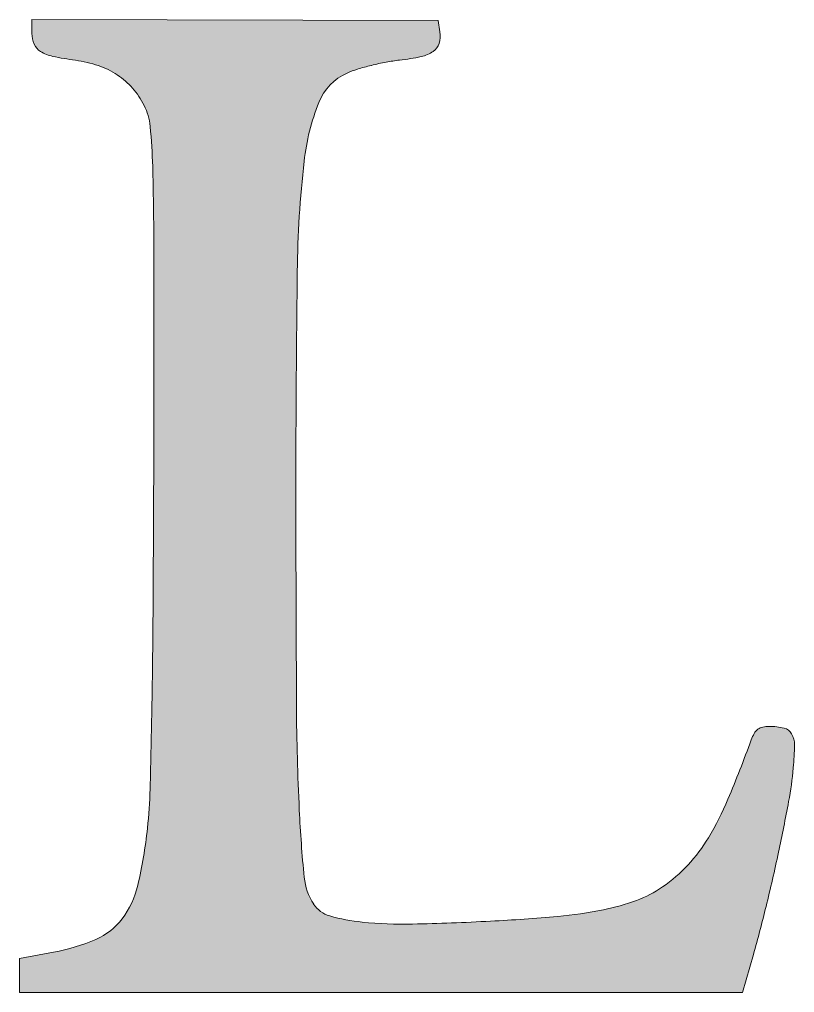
# Model space of a CAD drawing. Extents: x -1067 to 23308, y -6822 to 57810.
# Drawn here: x 422.109 to 425.85, y 94.084 to 98.779 of the extents above; entities that cross this region are included whole.
import ezdxf

# ---------------------------------------------------------------- set-up
doc = ezdxf.new("R2010")
doc.units = 0
doc.layers.get('0').update_dxf_attribs({"lineweight": 13})
doc.layers.add('G-XREF-____-OTLN', color=7, linetype='Continuous', lineweight=13)

# ---------------------------------------------------------------- blocks, each defined once
blk = doc.blocks.new('Blockreferenz-A0UJ2DPOXE')
at = {"layer": 'G-XREF-____-OTLN', "color": 0, "linetype": 'ByBlock', "lineweight": -2, "ltscale": 0.13}
for p, q in [((424.1307, 98.7745), (422.1691, 98.7795)), ((422.1691, 98.7795), (422.1691, 98.7117)), ((424.1385, 98.7191), (424.1307, 98.7745)), ((422.7571, 97.7084), (422.7571, 96.7047)), ((422.7571, 96.7047), (422.7543, 96.0121)), ((423.4458, 95.4671), (423.4425, 96.3316)), ((422.2737, 94.279), (422.1089, 94.2491)), ((422.1089, 94.2491), (422.1089, 94.0841)), ((425.5988, 94.0841), (425.6515, 94.2679)), ((422.1089, 94.0841), (425.5988, 94.0841))]:
    blk.add_line(p, q, dxfattribs=at)
for centre, major_axis, end_param in [((422.2964, 98.7117), (-0.1273, 0), 0.41777), ((424.0112, 98.701), (0.1232, -0.0371), 0.433495), ((422.2514, 98.6917), (-0.0713, -0.0317), 0.602412), ((424.0655, 98.6846), (0.0411, -0.059), 0.669587), ((422.3089, 98.7854), (-0.0984, -0.1602), 0.342147), ((424.0145, 98.7579), (0.0335, -0.1576), 0.398849), ((422.5797, 100.0653), (-0.3097, -1.4638), 0.074239), ((422.3005, 97.9977), (0.1888, 0.5592), 0.191446), ((422.3607, 98.1761), (0.2206, 0.3359), 0.255361), ((424.1057, 97.3456), (-0.2983, 1.2125), 0.055492), ((424.1257, 97.2645), (-0.2469, 1.3091), 0.054765), ((424.0416, 97.71), (-0.0979, 0.8733), 0.074799), ((423.8237, 99.6543), (0.12, -1.0709), 0.098056), ((422.3826, 98.2094), (0.2724, 0.2384), 0.27067), ((423.795, 98.2838), (-0.1045, 0.2372), 0.777952), ((423.8731, 98.1067), (-0.1324, 0.433), 0.118294), ((422.3587, 98.1885), (0.3519, 0.1766), 0.254126), ((424.5822, 97.9713), (-1.0281, 0.4081), 0.265079), ((422.4533, 98.2359), (0.2866, 0.0277), 0.368462), ((419.9169, 97.9904), (2.8351, 0.0789), 0.068669), ((428.7193, 97.5027), (-5.2362, 0.5931), 0.101282), ((409.4465, 97.6988), (13.3107, 0.0096), 0.02712), ((535.709, 96.2718), (-112.2591, 1.2916), 0.010972), ((370.6216, 96.3326), (52.1267, -0.859), 0.010332), ((383.1797, 96.1256), (39.5598, -1.0591), 0.010288), ((436.2294, 95.5709), (-12.7836, -0.1038), 0.039367), ((425.7103, 95.3053), (-0.0136, 0.0598), 0.421295), ((425.7273, 95.2309), (0.0008, 0.1376), 0.230202), ((425.7263, 95.056), (0.0733, 0.3038), 0.231067), ((425.821, 95.2371), (-0.1653, 0.0972), 0.182409), ((425.7146, 95.2996), (-0.0412, 0.0546), 0.393581), ((425.7861, 95.3039), (0.0497, 0.0288), 0.808457), ((425.7453, 95.2802), (0.1047, -0.0011), 0.535671), ((419.5652, 97.5145), (5.9636, -2.4979), 0.047522), ((424.5091, 95.2929), (1.3352, -0.1247), 0.082888), ((424.0417, 95.3365), (1.7799, -0.3308), 0.09062), ((420.3658, 95.1301), (2.361, -0.2531), 0.080009), ((424.2154, 95.5667), (1.2194, -0.7355), 0.146071), ((416.8148, 96.6795), (8.9579, -1.9185), 0.027248), ((429.8677, 95.2685), (-6.4079, -0.3045), 0.050577), ((420.4269, 95.1235), (2.2534, -0.522), 0.120867), ((424.7551, 95.2412), (0.5809, -0.5409), 0.207083), ((416.4154, 96.765), (9.2973, -2.2663), 0.02812), ((424.783, 95.2152), (0.4305, -0.621), 0.214877), ((423.7696, 94.6686), (-0.2862, -0.0282), 0.481978), ((422.262, 94.6984), (0.3422, -0.2592), 0.420666), ((424.8902, 95.0605), (0.1972, -0.532), 0.251058), ((424.7211, 95.5167), (0.2064, -1.0335), 0.15793), ((423.645, 94.587), (-0.116, -0.076), 0.711725), ((424.5241, 96.5027), (0.1833, -2.0512), 0.107982), ((419.941, 95.9056), (5.7105, -1.6377), 0.040191), ((422.3548, 94.6281), (0.1236, -0.2875), 0.516573), ((423.8476, 95.2942), (-0.2408, -0.8405), 0.182673), ((423.7773, 105.8599), (0.2287, -11.4452), 0.032991), ((423.9077, 103.3992), (0.4756, -8.9708), 0.036171), ((423.9643, 96.5011), (-0.2008, -2.0772), 0.116335), ((422.1052, 95.2089), (0.1685, -0.93), 0.226621)]:
    blk.add_ellipse(centre, major_axis=major_axis, ratio=1, start_param=0, end_param=end_param, dxfattribs=at)
for points in [[(422.1691, 98.7117), (422.1691, 98.7795), (422.1694, 98.7028)], [(422.1694, 98.7028), (422.1691, 98.7795), (422.1694, 98.7795)], [(422.1694, 98.7028), (422.1694, 98.7795), (422.1703, 98.694)], [(422.1703, 98.694), (422.1694, 98.7795), (422.1703, 98.7795)], [(422.1703, 98.694), (422.1703, 98.7795), (422.1719, 98.6853)], [(422.1719, 98.6853), (422.1703, 98.7795), (422.1719, 98.7795)], [(422.1719, 98.6853), (422.1719, 98.7795), (422.174, 98.6767)], [(422.174, 98.6767), (422.1719, 98.7795), (422.174, 98.7795)], [(422.174, 98.6767), (422.174, 98.7795), (422.1767, 98.6683)], [(422.1767, 98.6683), (422.174, 98.7795), (422.1767, 98.7795)], [(422.1767, 98.6683), (422.1767, 98.7795), (422.1801, 98.66)], [(422.1801, 98.66), (422.1767, 98.7795), (422.1801, 98.7795)], [(422.1801, 98.66), (422.1801, 98.7795), (422.1836, 98.653)], [(422.1836, 98.653), (422.1801, 98.7795), (422.1836, 98.7795)], [(422.1836, 98.653), (422.1836, 98.7795), (422.1878, 98.6464)], [(422.1878, 98.6464), (422.1836, 98.7795), (422.1878, 98.7794)], [(422.1878, 98.6464), (422.1878, 98.7794), (422.1927, 98.6403)], [(422.1927, 98.6403), (422.1878, 98.7794), (422.1927, 98.7794)], [(422.1927, 98.6403), (422.1927, 98.7794), (422.1981, 98.6347)], [(422.1981, 98.6347), (422.1927, 98.7794), (422.1981, 98.7794)], [(422.1981, 98.6347), (422.1981, 98.7794), (422.2041, 98.6296)], [(422.2041, 98.6296), (422.1981, 98.7794), (422.2041, 98.7794)], [(422.2041, 98.6296), (422.2041, 98.7794), (422.2106, 98.6252)], [(422.2106, 98.6252), (422.2041, 98.7794), (422.2106, 98.7794)], [(422.2106, 98.6252), (422.2106, 98.7794), (422.2198, 98.6198)], [(422.2198, 98.6198), (422.2106, 98.7794), (422.2198, 98.7794)], [(422.2198, 98.6198), (422.2198, 98.7794), (422.2294, 98.615)], [(422.2294, 98.615), (422.2198, 98.7794), (422.2294, 98.7793)], [(422.2294, 98.615), (422.2294, 98.7793), (422.2393, 98.6108)], [(422.2393, 98.6108), (422.2294, 98.7793), (422.2393, 98.7793)], [(422.2393, 98.6108), (422.2393, 98.7793), (422.2493, 98.6071)], [(422.2493, 98.6071), (422.2393, 98.7793), (422.2493, 98.7793)], [(422.2493, 98.6071), (422.2493, 98.7793), (422.2596, 98.604)], [(422.2596, 98.604), (422.2493, 98.7793), (422.2596, 98.7793)], [(422.2596, 98.604), (422.2596, 98.7793), (422.27, 98.6015)], [(422.27, 98.6015), (422.2596, 98.7793), (422.27, 98.7792)], [(422.27, 98.6015), (422.27, 98.7792), (422.2972, 98.596)], [(422.2972, 98.596), (422.27, 98.7792), (422.2972, 98.7792)], [(422.2972, 98.596), (422.2972, 98.7792), (422.3246, 98.591)], [(422.3246, 98.591), (422.2972, 98.7792), (422.3246, 98.7791)], [(422.3246, 98.591), (422.3246, 98.7791), (422.352, 98.5865)], [(422.352, 98.5865), (422.3246, 98.7791), (422.352, 98.779)], [(422.352, 98.5865), (422.352, 98.779), (422.3794, 98.5825)], [(422.3794, 98.5825), (422.352, 98.779), (422.3794, 98.779)], [(422.3794, 98.5825), (422.3794, 98.779), (422.3981, 98.5797)], [(422.3981, 98.5797), (422.3794, 98.779), (422.3981, 98.7789)], [(422.3981, 98.5797), (422.3981, 98.7789), (422.4166, 98.5763)], [(422.4166, 98.5763), (422.3981, 98.7789), (422.4166, 98.7789)], [(422.4166, 98.5763), (422.4166, 98.7789), (422.435, 98.5723)], [(422.435, 98.5723), (422.4166, 98.7789), (422.435, 98.7788)], [(422.435, 98.5723), (422.435, 98.7788), (422.4532, 98.5677)], [(422.4532, 98.5677), (422.435, 98.7788), (422.4532, 98.7788)], [(422.4532, 98.5677), (422.4532, 98.7788), (422.4714, 98.5626)], [(422.4714, 98.5626), (422.4532, 98.7788), (422.4714, 98.7787)], [(422.4714, 98.5626), (422.4714, 98.7787), (422.4893, 98.5568)], [(422.4893, 98.5568), (422.4714, 98.7787), (422.4893, 98.7787)], [(422.4893, 98.5568), (422.4893, 98.7787), (422.5054, 98.551)], [(422.5054, 98.551), (422.4893, 98.7787), (422.5054, 98.7786)], [(422.5054, 98.551), (422.5054, 98.7786), (422.5212, 98.5445)], [(422.5212, 98.5445), (422.5054, 98.7786), (422.5212, 98.7786)], [(422.5212, 98.5445), (422.5212, 98.7786), (422.5367, 98.5374)], [(422.5367, 98.5374), (422.5212, 98.7786), (422.5367, 98.7786)], [(422.5367, 98.5374), (422.5367, 98.7786), (422.5519, 98.5295)], [(422.5519, 98.5295), (422.5367, 98.7786), (422.5519, 98.7785)], [(422.5519, 98.5295), (422.5519, 98.7785), (422.5668, 98.5211)], [(422.5668, 98.5211), (422.5519, 98.7785), (422.5668, 98.7785)], [(422.5668, 98.5211), (422.5668, 98.7785), (422.5813, 98.512)], [(422.5813, 98.512), (422.5668, 98.7785), (422.5813, 98.7785)], [(422.5813, 98.512), (422.5813, 98.7785), (422.5947, 98.5027)], [(422.5947, 98.5027), (422.5813, 98.7785), (422.5947, 98.7784)], [(422.5947, 98.5027), (422.5947, 98.7784), (422.6077, 98.4929)], [(422.6077, 98.4929), (422.5947, 98.7784), (422.6077, 98.7784)], [(422.6077, 98.4929), (422.6077, 98.7784), (422.6203, 98.4824)], [(422.6203, 98.4824), (422.6077, 98.7784), (422.6203, 98.7784)], [(422.6203, 98.4824), (422.6203, 98.7784), (422.6324, 98.4714)], [(422.6324, 98.4714), (422.6203, 98.7784), (422.6324, 98.7783)], [(422.6324, 98.4714), (422.6324, 98.7783), (422.6439, 98.4599)], [(422.6439, 98.4599), (422.6324, 98.7783), (422.6439, 98.7783)], [(422.6439, 98.4599), (422.6439, 98.7783), (422.655, 98.4479)], [(422.655, 98.4479), (422.6439, 98.7783), (422.655, 98.7783)], [(422.655, 98.4479), (422.655, 98.7783), (422.6657, 98.4351)], [(422.6657, 98.4351), (422.655, 98.7783), (422.6657, 98.7782)], [(422.6657, 98.4351), (422.6657, 98.7782), (422.6758, 98.4219)], [(422.6758, 98.4219), (422.6657, 98.7782), (422.6758, 98.7782)], [(422.6758, 98.4219), (422.6758, 98.7782), (422.6854, 98.4082)], [(422.6854, 98.4082), (422.6758, 98.7782), (422.6854, 98.7782)], [(422.6854, 98.4082), (422.6854, 98.7782), (422.6944, 98.3942)], [(422.6944, 98.3942), (422.6854, 98.7782), (422.6944, 98.7782)], [(422.6944, 98.3942), (422.6944, 98.7782), (422.7029, 98.3798)], [(422.7029, 98.3798), (422.6944, 98.7782), (422.7029, 98.7781)], [(422.7029, 98.3798), (422.7029, 98.7781), (422.7106, 98.3651)], [(422.7106, 98.3651), (422.7029, 98.7781), (422.7106, 98.7781)], [(422.7106, 98.3651), (422.7106, 98.7781), (422.7181, 98.349)], [(422.7181, 98.349), (422.7106, 98.7781), (422.7181, 98.7781)], [(422.7181, 98.349), (422.7181, 98.7781), (422.7245, 98.3326)], [(422.7245, 98.3326), (422.7181, 98.7781), (422.7245, 98.7781)], [(422.7245, 98.3326), (422.7245, 98.7781), (422.7299, 98.3157)], [(422.7299, 98.3157), (422.7245, 98.7781), (422.7299, 98.7781)], [(422.7299, 98.3157), (422.7299, 98.7781), (422.7343, 98.2986)], [(422.7343, 98.2986), (422.7299, 98.7781), (422.7343, 98.7781)], [(422.7343, 98.2986), (422.7343, 98.7781), (422.7376, 98.2812)], [(422.7376, 98.2812), (422.7343, 98.7781), (422.7376, 98.7781)], [(422.7376, 98.2812), (422.7376, 98.7781), (422.7399, 98.2637)], [(422.7399, 98.2637), (422.7376, 98.7781), (422.7399, 98.7781)], [(422.7399, 98.2637), (422.7399, 98.7781), (422.7442, 98.2152)], [(422.7442, 98.2152), (422.7399, 98.7781), (422.7442, 98.778)], [(422.7442, 98.2152), (422.7442, 98.778), (422.7476, 98.1666)], [(422.7476, 98.1666), (422.7442, 98.778), (422.7476, 98.778)], [(422.7476, 98.1666), (422.7476, 98.778), (422.7502, 98.118)], [(422.7502, 98.118), (422.7476, 98.778), (422.7502, 98.778)], [(422.7502, 98.118), (422.7502, 98.778), (422.752, 98.0693)], [(422.752, 98.0693), (422.7502, 98.778), (422.752, 98.778)], [(422.752, 98.0693), (422.752, 98.778), (422.7558, 97.8889)], [(422.7558, 97.8889), (422.752, 98.778), (422.7558, 98.778)], [(422.7558, 97.8889), (422.7558, 98.778), (422.7571, 97.7084)], [(422.7571, 97.7084), (422.7558, 98.778), (422.7571, 98.778)], [(422.7571, 94.0841), (422.7571, 98.778), (423.4425, 94.0842)], [(423.4425, 94.0842), (422.7571, 98.778), (423.4425, 98.7763)], [(423.4425, 96.3316), (423.4425, 98.7763), (423.4445, 96.9475)], [(423.4445, 96.9475), (423.4425, 98.7763), (423.4445, 98.7763)], [(423.4445, 96.9475), (423.4445, 98.7763), (423.4499, 97.5634)], [(423.4499, 97.5634), (423.4445, 98.7763), (423.4499, 98.7763)], [(423.4499, 97.5634), (423.4499, 98.7763), (423.4517, 97.6523)], [(423.4517, 97.6523), (423.4499, 98.7763), (423.4517, 98.7763)], [(423.4517, 97.6523), (423.4517, 98.7763), (423.455, 97.7412)], [(423.455, 97.7412), (423.4517, 98.7763), (423.455, 98.7762)], [(423.455, 97.7412), (423.455, 98.7762), (423.4597, 97.83)], [(423.4597, 97.83), (423.455, 98.7762), (423.4597, 98.7762)], [(423.4597, 97.83), (423.4597, 98.7762), (423.466, 97.9188)], [(423.466, 97.9188), (423.4597, 98.7762), (423.466, 98.7762)], [(423.466, 97.9188), (423.466, 98.7762), (423.4738, 98.0074)], [(423.4738, 98.0074), (423.466, 98.7762), (423.4738, 98.7762)], [(423.4738, 98.0074), (423.4738, 98.7762), (423.483, 98.0958)], [(423.483, 98.0958), (423.4738, 98.7762), (423.483, 98.7762)], [(423.483, 98.0958), (423.483, 98.7762), (423.4896, 98.1443)], [(423.4896, 98.1443), (423.483, 98.7762), (423.4896, 98.7762)], [(423.4896, 98.1443), (423.4896, 98.7762), (423.4983, 98.1923)], [(423.4983, 98.1923), (423.4896, 98.7762), (423.4983, 98.7761)], [(423.4983, 98.1923), (423.4983, 98.7761), (423.5091, 98.24)], [(423.5091, 98.24), (423.4983, 98.7761), (423.5091, 98.7761)], [(423.5091, 98.24), (423.5091, 98.7761), (423.522, 98.2871)], [(423.522, 98.2871), (423.5091, 98.7761), (423.522, 98.7761)], [(423.522, 98.2871), (423.522, 98.7761), (423.537, 98.3336)], [(423.537, 98.3336), (423.522, 98.7761), (423.537, 98.776)], [(423.537, 98.3336), (423.537, 98.776), (423.5541, 98.3794)], [(423.5541, 98.3794), (423.537, 98.776), (423.5541, 98.776)], [(423.5541, 98.3794), (423.5541, 98.776), (423.5684, 98.4098)], [(423.5684, 98.4098), (423.5541, 98.776), (423.5684, 98.776)], [(423.5684, 98.4098), (423.5684, 98.776), (423.5866, 98.438)], [(423.5866, 98.438), (423.5684, 98.776), (423.5866, 98.7759)], [(423.5866, 98.438), (423.5866, 98.7759), (423.6083, 98.4637)], [(423.6083, 98.4637), (423.5866, 98.7759), (423.6083, 98.7759)], [(423.6083, 98.4637), (423.6083, 98.7759), (423.6331, 98.4863)], [(423.6331, 98.4863), (423.6083, 98.7759), (423.6331, 98.7758)], [(423.6331, 98.4863), (423.6331, 98.7758), (423.6607, 98.5055)], [(423.6607, 98.5055), (423.6331, 98.7758), (423.6607, 98.7757)], [(423.6607, 98.5055), (423.6607, 98.7757), (423.6905, 98.521)], [(423.6905, 98.521), (423.6607, 98.7757), (423.6905, 98.7757)], [(423.6905, 98.521), (423.6905, 98.7757), (423.6987, 98.5246)], [(423.6987, 98.5246), (423.6905, 98.7757), (423.6987, 98.7756)], [(423.6987, 98.5246), (423.6987, 98.7756), (423.707, 98.5279)], [(423.707, 98.5279), (423.6987, 98.7756), (423.707, 98.7756)], [(423.707, 98.5279), (423.707, 98.7756), (423.7153, 98.5311)], [(423.7153, 98.5311), (423.707, 98.7756), (423.7153, 98.7756)], [(423.7153, 98.5311), (423.7153, 98.7756), (423.7237, 98.5341)], [(423.7237, 98.5341), (423.7153, 98.7756), (423.7237, 98.7756)], [(423.7237, 98.5341), (423.7237, 98.7756), (423.7322, 98.537)], [(423.7322, 98.537), (423.7237, 98.7756), (423.7322, 98.7755)], [(423.7322, 98.537), (423.7322, 98.7755), (423.7407, 98.5397)], [(423.7407, 98.5397), (423.7322, 98.7755), (423.7407, 98.7755)], [(423.7407, 98.5397), (423.7407, 98.7755), (423.7628, 98.5462)], [(423.7628, 98.5462), (423.7407, 98.7755), (423.7628, 98.7755)], [(423.7628, 98.5462), (423.7628, 98.7755), (423.7851, 98.5524)], [(423.7851, 98.5524), (423.7628, 98.7755), (423.7851, 98.7754)], [(423.7851, 98.5524), (423.7851, 98.7754), (423.8075, 98.5581)], [(423.8075, 98.5581), (423.7851, 98.7754), (423.8075, 98.7754)], [(423.8075, 98.5581), (423.8075, 98.7754), (423.8311, 98.5637)], [(423.8311, 98.5637), (423.8075, 98.7754), (423.8311, 98.7753)], [(423.8311, 98.5637), (423.8311, 98.7753), (423.8549, 98.5689)], [(423.8549, 98.5689), (423.8311, 98.7753), (423.8549, 98.7752)], [(423.8549, 98.5689), (423.8549, 98.7752), (423.8787, 98.5736)], [(423.8787, 98.5736), (423.8549, 98.7752), (423.8787, 98.7752)], [(423.8787, 98.5736), (423.8787, 98.7752), (423.8949, 98.5765)], [(423.8949, 98.5765), (423.8787, 98.7752), (423.8949, 98.7751)], [(423.8949, 98.5765), (423.8949, 98.7751), (423.9112, 98.5791)], [(423.9112, 98.5791), (423.8949, 98.7751), (423.9112, 98.7751)], [(423.9112, 98.5791), (423.9112, 98.7751), (423.9274, 98.5814)], [(423.9274, 98.5814), (423.9112, 98.7751), (423.9274, 98.7751)], [(423.9274, 98.5814), (423.9274, 98.7751), (423.9612, 98.5854)], [(423.9612, 98.5854), (423.9274, 98.7751), (423.9612, 98.775)], [(423.9612, 98.5854), (423.9612, 98.775), (423.9787, 98.5878)], [(423.9787, 98.5878), (423.9612, 98.775), (423.9787, 98.7749)], [(423.9787, 98.5878), (423.9787, 98.7749), (423.9961, 98.5905)], [(423.9961, 98.5905), (423.9787, 98.7749), (423.9961, 98.7749)], [(423.9961, 98.5905), (423.9961, 98.7749), (424.0134, 98.5935)], [(424.0134, 98.5935), (423.9961, 98.7749), (424.0134, 98.7748)], [(424.0134, 98.5935), (424.0134, 98.7748), (424.0307, 98.5967)], [(424.0307, 98.5967), (424.0134, 98.7748), (424.0307, 98.7748)], [(424.0307, 98.5967), (424.0307, 98.7748), (424.048, 98.6002)], [(424.048, 98.6002), (424.0307, 98.7748), (424.048, 98.7747)], [(424.048, 98.6002), (424.048, 98.7747), (424.0584, 98.6028)], [(424.0584, 98.6028), (424.048, 98.7747), (424.0584, 98.7747)], [(424.0584, 98.6028), (424.0584, 98.7747), (424.0686, 98.6061)], [(424.0686, 98.6061), (424.0584, 98.7747), (424.0686, 98.7747)], [(424.0686, 98.6061), (424.0686, 98.7747), (424.0786, 98.61)], [(424.0786, 98.61), (424.0686, 98.7747), (424.0786, 98.7747)], [(424.0786, 98.61), (424.0786, 98.7747), (424.0883, 98.6146)], [(424.0883, 98.6146), (424.0786, 98.7747), (424.0883, 98.7746)], [(424.0883, 98.6146), (424.0883, 98.7746), (424.0976, 98.6198)], [(424.0976, 98.6198), (424.0883, 98.7746), (424.0976, 98.7746)], [(424.0976, 98.6198), (424.0976, 98.7746), (424.1066, 98.6256)], [(424.1066, 98.6256), (424.0976, 98.7746), (424.1066, 98.7746)], [(424.1066, 98.6256), (424.1066, 98.7746), (424.1129, 98.6306)], [(424.1129, 98.6306), (424.1066, 98.7746), (424.1129, 98.7746)], [(424.1129, 98.6306), (424.1129, 98.7746), (424.1186, 98.6362)], [(424.1186, 98.6362), (424.1129, 98.7746), (424.1186, 98.7746)], [(424.1186, 98.6362), (424.1186, 98.7746), (424.1237, 98.6424)], [(424.1237, 98.6424), (424.1186, 98.7746), (424.1237, 98.7746)], [(424.1237, 98.6424), (424.1237, 98.7746), (424.128, 98.6492)], [(424.128, 98.6492), (424.1237, 98.7746), (424.128, 98.7745)], [(424.128, 98.6492), (424.128, 98.7745), (424.1307, 98.6545)], [(424.1307, 98.6545), (424.128, 98.7745), (424.1307, 98.7745)], [(424.1307, 98.6545), (424.1307, 98.7745), (424.1316, 98.6564)], [(424.1316, 98.6564), (424.1307, 98.7745), (424.1316, 98.768)], [(424.1316, 98.6564), (424.1316, 98.768), (424.1343, 98.6639)], [(424.1343, 98.6639), (424.1316, 98.768), (424.1343, 98.7487)], [(424.1343, 98.6639), (424.1343, 98.7487), (424.1367, 98.6729)], [(424.1367, 98.6729), (424.1343, 98.7487), (424.1367, 98.732)], [(424.1367, 98.6729), (424.1367, 98.732), (424.1384, 98.682)], [(424.1384, 98.682), (424.1367, 98.732), (424.1384, 98.72)], [(424.1384, 98.682), (424.1384, 98.72), (424.1385, 98.6832)], [(424.1385, 98.6832), (424.1384, 98.72), (424.1385, 98.7191)], [(424.1385, 98.6832), (424.1385, 98.7191), (424.1394, 98.6912)], [(424.1394, 98.6912), (424.1385, 98.7191), (424.1394, 98.7105)], [(424.1394, 98.6912), (424.1394, 98.7105), (424.1395, 98.693)], [(424.1395, 98.693), (424.1394, 98.7105), (424.1395, 98.7098)], [(424.1395, 98.693), (424.1395, 98.7098), (424.1398, 98.7005)], [(422.7571, 94.0841), (422.7569, 96.7047), (422.7571, 97.7084)], [(422.7569, 94.0841), (422.756, 96.3584), (422.7569, 96.7047)], [(422.7569, 94.0841), (422.7569, 96.7047), (422.7571, 94.0841)], [(422.756, 94.0841), (422.7543, 96.0121), (422.756, 96.3584)], [(422.756, 94.0841), (422.756, 96.3584), (422.7569, 94.0841)], [(423.4425, 94.0842), (423.4425, 96.3316), (423.4432, 94.0842)], [(423.4432, 94.0842), (423.4425, 96.3316), (423.4432, 95.8993)], [(422.7543, 94.0841), (422.752, 95.7428), (422.7543, 96.0121)], [(422.7543, 94.0841), (422.7543, 96.0121), (422.756, 94.0841)], [(423.4432, 94.0842), (423.4432, 95.8993), (423.4458, 94.0842)], [(423.4458, 94.0842), (423.4432, 95.8993), (423.4458, 95.4671)], [(422.752, 94.0841), (422.7482, 95.4735), (422.752, 95.7428)], [(422.752, 94.0841), (422.752, 95.7428), (422.7543, 94.0841)], [(422.7482, 94.0841), (422.7444, 95.27), (422.7482, 95.4735)], [(422.7482, 94.0841), (422.7482, 95.4735), (422.752, 94.0841)], [(423.4458, 94.0842), (423.4458, 95.4671), (423.4503, 94.0842)], [(423.4503, 94.0842), (423.4458, 95.4671), (423.4503, 95.2155)], [(425.6925, 94.4196), (425.6885, 95.3626), (425.6925, 95.364)], [(425.6967, 94.436), (425.6925, 95.364), (425.6967, 95.3651)], [(425.6925, 94.4196), (425.6925, 95.364), (425.6967, 94.436)], [(425.7019, 94.4563), (425.6967, 95.3651), (425.7019, 95.3661)], [(425.6967, 94.436), (425.6967, 95.3651), (425.7019, 94.4563)], [(425.7071, 94.4768), (425.7019, 95.3661), (425.7071, 95.367)], [(425.7019, 94.4563), (425.7019, 95.3661), (425.7071, 94.4768)], [(425.7123, 94.4973), (425.7071, 95.367), (425.7123, 95.3677)], [(425.7071, 94.4768), (425.7071, 95.367), (425.7123, 94.4973)], [(425.7123, 94.4973), (425.7123, 95.3677), (425.7127, 94.4987)], [(425.7127, 94.4987), (425.7123, 95.3677), (425.7127, 95.3677)], [(425.7176, 94.5195), (425.7127, 95.3677), (425.7176, 95.3682)], [(425.7127, 94.4987), (425.7127, 95.3677), (425.7176, 94.5195)], [(425.7228, 94.5418), (425.7176, 95.3682), (425.7228, 95.3684)], [(425.7176, 94.5195), (425.7176, 95.3682), (425.7228, 94.5418)], [(425.7281, 94.5641), (425.7228, 95.3684), (425.7281, 95.3685)], [(425.7228, 94.5418), (425.7228, 95.3684), (425.7281, 94.5641)], [(425.7281, 94.5641), (425.7281, 95.3685), (425.7401, 94.615)], [(425.7401, 94.615), (425.7281, 95.3685), (425.7401, 95.3682)], [(425.7401, 94.615), (425.7401, 95.3682), (425.7436, 94.6296)], [(425.7436, 94.6296), (425.7401, 95.3682), (425.7436, 95.368)], [(425.7436, 94.6296), (425.7436, 95.368), (425.7522, 94.6683)], [(425.7522, 94.6683), (425.7436, 95.368), (425.7522, 95.3674)], [(425.7522, 94.6683), (425.7522, 95.3674), (425.7641, 94.7223)], [(425.7641, 94.7223), (425.7522, 95.3674), (425.7641, 95.3662)], [(425.7641, 94.7223), (425.7641, 95.3662), (425.7727, 94.761)], [(425.7727, 94.761), (425.7641, 95.3662), (425.7727, 95.365)], [(425.7727, 94.761), (425.7727, 95.365), (425.776, 94.7772)], [(425.776, 94.7772), (425.7727, 95.365), (425.776, 95.3645)], [(425.776, 94.7772), (425.776, 95.3645), (425.7879, 94.8344)], [(425.7879, 94.8344), (425.776, 95.3645), (425.7879, 95.3624)], [(425.6475, 94.254), (425.6451, 95.3135), (425.6475, 95.3188)], [(425.65, 94.263), (425.6475, 95.3188), (425.65, 95.3241)], [(425.6475, 94.254), (425.6475, 95.3188), (425.65, 94.263)], [(425.6515, 94.2679), (425.65, 95.3241), (425.6515, 95.3268)], [(425.65, 94.263), (425.65, 95.3241), (425.6515, 94.2679)], [(425.6528, 94.2726), (425.6515, 95.3268), (425.6528, 95.3292)], [(425.6515, 94.2679), (425.6515, 95.3268), (425.6528, 94.2726)], [(425.6556, 94.2831), (425.6528, 95.3292), (425.6556, 95.3343)], [(425.6528, 94.2726), (425.6528, 95.3292), (425.6556, 94.2831)], [(425.658, 94.2918), (425.6556, 95.3343), (425.658, 95.3381)], [(425.6556, 94.2831), (425.6556, 95.3343), (425.658, 94.2918)], [(425.6607, 94.3014), (425.658, 95.3381), (425.6607, 95.3417)], [(425.658, 94.2918), (425.658, 95.3381), (425.6607, 94.3014)], [(425.6636, 94.3118), (425.6607, 95.3417), (425.6636, 95.3452)], [(425.6607, 94.3014), (425.6607, 95.3417), (425.6636, 94.3118)], [(425.6667, 94.323), (425.6636, 95.3452), (425.6667, 95.3484)], [(425.6636, 94.3118), (425.6636, 95.3452), (425.6667, 94.323)], [(425.67, 94.335), (425.6667, 95.3484), (425.67, 95.3514)], [(425.6667, 94.323), (425.6667, 95.3484), (425.67, 94.335)], [(425.6734, 94.3476), (425.67, 95.3514), (425.6734, 95.3543)], [(425.67, 94.335), (425.67, 95.3514), (425.6734, 94.3476)], [(425.677, 94.3604), (425.6734, 95.3543), (425.677, 95.3567)], [(425.6734, 94.3476), (425.6734, 95.3543), (425.677, 94.3604)], [(425.6807, 94.3738), (425.677, 95.3567), (425.6807, 95.3589)], [(425.677, 94.3604), (425.677, 95.3567), (425.6807, 94.3738)], [(425.6832, 94.383), (425.6807, 95.3589), (425.6832, 95.3602)], [(425.6807, 94.3738), (425.6807, 95.3589), (425.6832, 94.383)], [(425.6845, 94.3881), (425.6832, 95.3602), (425.6845, 95.3609)], [(425.6832, 94.383), (425.6832, 95.3602), (425.6845, 94.3881)], [(425.6885, 94.4036), (425.6845, 95.3609), (425.6885, 95.3626)], [(425.6845, 94.3881), (425.6845, 95.3609), (425.6885, 94.4036)], [(425.6885, 94.4036), (425.6885, 95.3626), (425.6925, 94.4196)], [(425.7879, 94.8344), (425.7879, 95.3624), (425.798, 94.8832)], [(425.798, 94.8832), (425.7879, 95.3624), (425.798, 95.3602)], [(425.798, 94.8832), (425.798, 95.3602), (425.7996, 94.8917)], [(425.7996, 94.8917), (425.798, 95.3602), (425.7996, 95.3598)], [(425.7996, 94.8917), (425.7996, 95.3598), (425.807, 94.93)], [(425.807, 94.93), (425.7996, 95.3598), (425.807, 95.3575)], [(425.807, 94.93), (425.807, 95.3575), (425.814, 94.9663)], [(425.814, 94.9663), (425.807, 95.3575), (425.814, 95.3542)], [(425.814, 94.9663), (425.814, 95.3542), (425.8205, 95)], [(425.8205, 95), (425.814, 95.3542), (425.8205, 95.35)], [(425.8205, 95), (425.8205, 95.35), (425.8216, 95.0058)], [(425.8216, 95.0058), (425.8205, 95.35), (425.8216, 95.349)], [(425.8216, 95.0058), (425.8216, 95.349), (425.8264, 95.0328)], [(425.8264, 95.0328), (425.8216, 95.349), (425.8264, 95.3449)], [(425.8264, 95.0328), (425.8264, 95.3449), (425.8273, 95.0381)], [(425.8273, 95.0381), (425.8264, 95.3449), (425.8273, 95.3439)], [(425.8273, 95.0381), (425.8273, 95.3439), (425.8316, 95.0648)], [(425.8316, 95.0648), (425.8273, 95.3439), (425.8316, 95.3392)], [(425.8316, 95.0648), (425.8316, 95.3392), (425.8325, 95.0705)], [(425.8325, 95.0705), (425.8316, 95.3392), (425.8325, 95.3378)], [(425.8325, 95.0705), (425.8325, 95.3378), (425.8359, 95.0951)], [(425.8359, 95.0951), (425.8325, 95.3378), (425.8359, 95.3327)], [(425.8359, 95.0951), (425.8359, 95.3327), (425.837, 95.103)], [(425.837, 95.103), (425.8359, 95.3327), (425.837, 95.3306)], [(425.837, 95.103), (425.837, 95.3306), (425.8402, 95.1297)], [(425.8402, 95.1297), (425.837, 95.3306), (425.8402, 95.3244)], [(425.8402, 95.1297), (425.8402, 95.3244), (425.8409, 95.1355)], [(425.8409, 95.1355), (425.8402, 95.3244), (425.8409, 95.3227)], [(425.8409, 95.1355), (425.8409, 95.3227), (425.8438, 95.1634)], [(425.8438, 95.1634), (425.8409, 95.3227), (425.8438, 95.3158)], [(422.7444, 94.0841), (422.7394, 95.0665), (422.7444, 95.27)], [(422.7444, 94.0841), (422.7444, 95.27), (422.7482, 94.0841)], [(425.6408, 94.2306), (425.605, 95.2067), (425.6408, 95.3027)], [(425.6428, 94.2378), (425.6408, 95.3027), (425.6428, 95.3081)], [(425.6408, 94.2306), (425.6408, 95.3027), (425.6428, 94.2378)], [(425.6451, 94.2456), (425.6428, 95.3081), (425.6451, 95.3135)], [(425.6428, 94.2378), (425.6428, 95.3081), (425.6451, 94.2456)], [(425.6451, 94.2456), (425.6451, 95.3135), (425.6475, 94.254)], [(425.8438, 95.1634), (425.8438, 95.3158), (425.8443, 95.1682)], [(425.8443, 95.1682), (425.8438, 95.3158), (425.8443, 95.3142)], [(425.8443, 95.1682), (425.8443, 95.3142), (425.8462, 95.1903)], [(425.8462, 95.1903), (425.8443, 95.3142), (425.8462, 95.3082)], [(425.8462, 95.1903), (425.8462, 95.3082), (425.8466, 95.1963)], [(425.8466, 95.1963), (425.8462, 95.3082), (425.8466, 95.3069)], [(425.8466, 95.1963), (425.8466, 95.3069), (425.8477, 95.2125)], [(425.8477, 95.2125), (425.8466, 95.3069), (425.8477, 95.3018)], [(425.8477, 95.2125), (425.8477, 95.3018), (425.8485, 95.2292)], [(425.8485, 95.2292), (425.8477, 95.3018), (425.8485, 95.2978)], [(425.8485, 95.2292), (425.8485, 95.2978), (425.8488, 95.2347)], [(425.8488, 95.2347), (425.8485, 95.2978), (425.8488, 95.2955)], [(425.8488, 95.2347), (425.8488, 95.2955), (425.8496, 95.2569)], [(425.8496, 95.2569), (425.8488, 95.2955), (425.8496, 95.2892)], [(425.8496, 95.2569), (425.8496, 95.2892), (425.8497, 95.2618)], [(425.8497, 95.2618), (425.8496, 95.2892), (425.8497, 95.2885)], [(425.8497, 95.2618), (425.8497, 95.2885), (425.85, 95.2792)], [(423.4503, 94.0842), (423.4503, 95.2155), (423.4598, 94.0842)], [(423.4598, 94.0842), (423.4503, 95.2155), (423.4598, 94.964)], [(425.5988, 94.0844), (425.5676, 95.1114), (425.5988, 95.1911)], [(425.605, 94.1058), (425.5988, 95.1911), (425.605, 95.2067)], [(425.5988, 94.0844), (425.5988, 95.1911), (425.605, 94.1058)], [(425.605, 94.1058), (425.605, 95.2067), (425.6408, 94.2306)], [(425.5676, 94.0844), (425.5288, 95.0166), (425.5676, 95.1114)], [(425.5676, 94.0844), (425.5676, 95.1114), (425.5988, 94.0844)], [(422.7394, 94.0841), (422.7381, 95.0285), (422.7394, 95.0665)], [(422.7394, 94.0841), (422.7394, 95.0665), (422.7444, 94.0841)], [(422.7362, 94.0841), (422.7336, 94.9527), (422.7362, 94.9906)], [(422.7381, 94.0841), (422.7362, 94.9906), (422.7381, 95.0285)], [(422.7362, 94.0841), (422.7362, 94.9906), (422.7381, 94.0841)], [(422.7381, 94.0841), (422.7381, 95.0285), (422.7394, 94.0841)], [(425.5288, 94.0844), (425.515, 94.9848), (425.5288, 95.0166)], [(425.5288, 94.0844), (425.5288, 95.0166), (425.5676, 94.0844)], [(422.7336, 94.0841), (422.7305, 94.9148), (422.7336, 94.9527)], [(422.7336, 94.0841), (422.7336, 94.9527), (422.7362, 94.0841)], [(423.4598, 94.0842), (423.4598, 94.964), (423.4658, 94.0842)], [(423.4658, 94.0842), (423.4598, 94.964), (423.4658, 94.8561)], [(425.5005, 94.0844), (425.4852, 94.9222), (425.5005, 94.9533)], [(425.515, 94.0844), (425.5005, 94.9533), (425.515, 94.9848)], [(425.5005, 94.0844), (425.5005, 94.9533), (425.515, 94.0844)], [(425.515, 94.0844), (425.515, 94.9848), (425.5288, 94.0844)], [(422.7305, 94.0841), (422.7268, 94.877), (422.7305, 94.9148)], [(422.7305, 94.0841), (422.7305, 94.9148), (422.7336, 94.0841)], [(425.4852, 94.0844), (425.4691, 94.8915), (425.4852, 94.9222)], [(425.4852, 94.0844), (425.4852, 94.9222), (425.5005, 94.0844)], [(422.7268, 94.0841), (422.7213, 94.8307), (422.7268, 94.877)], [(422.7268, 94.0841), (422.7268, 94.877), (422.7305, 94.0841)], [(423.4658, 94.0842), (423.4658, 94.8561), (423.4737, 94.0842)], [(423.4737, 94.0842), (423.4658, 94.8561), (423.4737, 94.7482)], [(425.4523, 94.0844), (425.4348, 94.8313), (425.4523, 94.8612)], [(425.4691, 94.0844), (425.4523, 94.8612), (425.4691, 94.8915)], [(425.4523, 94.0844), (425.4523, 94.8612), (425.4691, 94.0844)], [(425.4691, 94.0844), (425.4691, 94.8915), (425.4852, 94.0844)], [(422.7213, 94.0841), (422.715, 94.7846), (422.7213, 94.8307)], [(422.7213, 94.0841), (422.7213, 94.8307), (422.7268, 94.0841)], [(425.4202, 94.0844), (425.4049, 94.7854), (425.4202, 94.8081)], [(425.4348, 94.0844), (425.4202, 94.8081), (425.4348, 94.8313)], [(425.4202, 94.0844), (425.4202, 94.8081), (425.4348, 94.0844)], [(425.4348, 94.0844), (425.4348, 94.8313), (425.4523, 94.0844)], [(422.715, 94.0841), (422.7077, 94.7385), (422.715, 94.7846)], [(422.715, 94.0841), (422.715, 94.7846), (422.7213, 94.0841)], [(425.3888, 94.0844), (425.3719, 94.7416), (425.3888, 94.7632)], [(425.4049, 94.0844), (425.3888, 94.7632), (425.4049, 94.7854)], [(425.3888, 94.0844), (425.3888, 94.7632), (425.4049, 94.0844)], [(425.4049, 94.0844), (425.4049, 94.7854), (425.4202, 94.0844)], [(422.7077, 94.0841), (422.6995, 94.6927), (422.7077, 94.7385)], [(422.7077, 94.0841), (422.7077, 94.7385), (422.715, 94.0841)], [(423.4737, 94.0842), (423.4737, 94.7482), (423.4834, 94.0842)], [(423.4834, 94.0842), (423.4737, 94.7482), (423.4834, 94.6405)], [(425.3543, 94.0844), (425.336, 94.7003), (425.3543, 94.7206)], [(425.3719, 94.0844), (425.3543, 94.7206), (425.3719, 94.7416)], [(425.3543, 94.0844), (425.3543, 94.7206), (425.3719, 94.0844)], [(425.3719, 94.0844), (425.3719, 94.7416), (425.3888, 94.0844)], [(422.6995, 94.0841), (422.6903, 94.647), (422.6995, 94.6927)], [(422.6995, 94.0841), (422.6995, 94.6927), (422.7077, 94.0841)], [(425.2977, 94.0844), (425.2775, 94.6439), (425.2977, 94.662)], [(425.3172, 94.0844), (425.2977, 94.662), (425.3172, 94.6808)], [(425.2977, 94.0844), (425.2977, 94.662), (425.3172, 94.0844)], [(425.336, 94.0844), (425.3172, 94.6808), (425.336, 94.7003)], [(425.3172, 94.0844), (425.3172, 94.6808), (425.336, 94.0844)], [(425.336, 94.0844), (425.336, 94.7003), (425.3543, 94.0844)], [(422.6903, 94.0841), (422.6803, 94.6015), (422.6903, 94.647)], [(422.6903, 94.0841), (422.6903, 94.647), (422.6995, 94.0841)], [(423.4834, 94.0842), (423.4834, 94.6405), (423.4865, 94.0842)], [(423.4865, 94.0842), (423.4834, 94.6405), (423.4865, 94.6176)], [(423.4865, 94.0842), (423.4865, 94.6176), (423.4915, 94.0842)], [(423.4915, 94.0842), (423.4865, 94.6176), (423.4915, 94.595)], [(425.2568, 94.0844), (425.2354, 94.61), (425.2568, 94.6266)], [(425.2775, 94.0844), (425.2568, 94.6266), (425.2775, 94.6439)], [(425.2568, 94.0844), (425.2568, 94.6266), (425.2775, 94.0844)], [(425.2775, 94.0844), (425.2775, 94.6439), (425.2977, 94.0844)], [(422.6724, 94.0841), (422.6626, 94.544), (422.6724, 94.5724)], [(422.6803, 94.0841), (422.6724, 94.5724), (422.6803, 94.6015)], [(422.6724, 94.0841), (422.6724, 94.5724), (422.6803, 94.0841)], [(422.6803, 94.0841), (422.6803, 94.6015), (422.6903, 94.0841)], [(423.4915, 94.0842), (423.4915, 94.595), (423.4983, 94.0842)], [(423.4983, 94.0842), (423.4915, 94.595), (423.4983, 94.573)], [(423.4983, 94.0842), (423.4983, 94.573), (423.5069, 94.0842)], [(423.5069, 94.0842), (423.4983, 94.573), (423.5069, 94.5515)], [(425.1733, 94.0844), (425.1525, 94.5574), (425.1733, 94.5688)], [(425.1936, 94.0844), (425.1733, 94.5688), (425.1936, 94.5811)], [(425.1733, 94.0844), (425.1733, 94.5688), (425.1936, 94.0844)], [(425.2134, 94.0844), (425.1936, 94.5811), (425.2134, 94.5942)], [(425.1936, 94.0844), (425.1936, 94.5811), (425.2134, 94.0844)], [(425.2354, 94.0844), (425.2134, 94.5942), (425.2354, 94.61)], [(425.2134, 94.0844), (425.2134, 94.5942), (425.2354, 94.0844)], [(425.2354, 94.0844), (425.2354, 94.61), (425.2568, 94.0844)], [(422.6626, 94.0841), (422.6508, 94.5163), (422.6626, 94.544)], [(422.6626, 94.0841), (422.6626, 94.544), (422.6724, 94.0841)], [(423.5069, 94.0842), (423.5069, 94.5515), (423.5171, 94.0842)], [(423.5171, 94.0842), (423.5069, 94.5515), (423.5171, 94.5308)], [(423.5171, 94.0842), (423.5171, 94.5308), (423.529, 94.0842)], [(423.529, 94.0842), (423.5171, 94.5308), (423.529, 94.511)], [(425.0613, 94.0844), (425.035, 94.5106), (425.0613, 94.5192)], [(425.0875, 94.0844), (425.0613, 94.5192), (425.0875, 94.5285)], [(425.0613, 94.0844), (425.0613, 94.5192), (425.0875, 94.0844)], [(425.1095, 94.0844), (425.0875, 94.5285), (425.1095, 94.5372)], [(425.0875, 94.0844), (425.0875, 94.5285), (425.1095, 94.0844)], [(425.1312, 94.0844), (425.1095, 94.5372), (425.1312, 94.5469)], [(425.1095, 94.0844), (425.1095, 94.5372), (425.1312, 94.0844)], [(425.1525, 94.0844), (425.1312, 94.5469), (425.1525, 94.5574)], [(425.1312, 94.0844), (425.1312, 94.5469), (425.1525, 94.0844)], [(425.1525, 94.0844), (425.1525, 94.5574), (425.1733, 94.0844)], [(422.6371, 94.0841), (422.6216, 94.4638), (422.6371, 94.4895)], [(422.6508, 94.0841), (422.6371, 94.4895), (422.6508, 94.5163)], [(422.6371, 94.0841), (422.6371, 94.4895), (422.6508, 94.0841)], [(422.6508, 94.0841), (422.6508, 94.5163), (422.6626, 94.0841)], [(423.529, 94.0842), (423.529, 94.511), (423.5388, 94.0842)], [(423.5388, 94.0842), (423.529, 94.511), (423.5388, 94.4978)], [(423.5388, 94.0842), (423.5388, 94.4978), (423.5501, 94.0842)], [(423.5501, 94.0842), (423.5388, 94.4978), (423.5501, 94.4859)], [(423.5501, 94.0842), (423.5501, 94.4859), (423.5628, 94.0842)], [(423.5628, 94.0842), (423.5501, 94.4859), (423.5628, 94.4753)], [(423.5628, 94.0842), (423.5628, 94.4753), (423.5766, 94.0842)], [(423.5766, 94.0842), (423.5628, 94.4753), (423.5766, 94.4664)], [(424.8911, 94.0844), (424.8546, 94.47), (424.8911, 94.4763)], [(424.9275, 94.0844), (424.8911, 94.4763), (424.9275, 94.4832)], [(424.8911, 94.0844), (424.8911, 94.4763), (424.9275, 94.0844)], [(424.9546, 94.0844), (424.9275, 94.4832), (424.9546, 94.489)], [(424.9275, 94.0844), (424.9275, 94.4832), (424.9546, 94.0844)], [(424.9816, 94.0844), (424.9546, 94.489), (424.9816, 94.4955)], [(424.9546, 94.0844), (424.9546, 94.489), (424.9816, 94.0844)], [(425.0084, 94.0844), (424.9816, 94.4955), (425.0084, 94.5027)], [(424.9816, 94.0844), (424.9816, 94.4955), (425.0084, 94.0844)], [(425.035, 94.0844), (425.0084, 94.5027), (425.035, 94.5106)], [(425.0084, 94.0844), (425.0084, 94.5027), (425.035, 94.0844)], [(425.035, 94.0844), (425.035, 94.5106), (425.0613, 94.0844)], [(422.6042, 94.0841), (422.5871, 94.4184), (422.6042, 94.4391)], [(422.6216, 94.0841), (422.6042, 94.4391), (422.6216, 94.4638)], [(422.6042, 94.0841), (422.6042, 94.4391), (422.6216, 94.0841)], [(422.6216, 94.0841), (422.6216, 94.4638), (422.6371, 94.0841)], [(423.5766, 94.0842), (423.5766, 94.4664), (423.5913, 94.0842)], [(423.5913, 94.0842), (423.5766, 94.4664), (423.5913, 94.4591)], [(423.5913, 94.0842), (423.5913, 94.4591), (423.6068, 94.0842)], [(423.6068, 94.0842), (423.5913, 94.4591), (423.6068, 94.4537)], [(423.6068, 94.0842), (423.6068, 94.4537), (423.6325, 94.0842)], [(423.6325, 94.0842), (423.6068, 94.4537), (423.6325, 94.4467)], [(423.6325, 94.0842), (423.6325, 94.4467), (423.6584, 94.0842)], [(423.6584, 94.0842), (423.6325, 94.4467), (423.6584, 94.4406)], [(423.6584, 94.0842), (423.6584, 94.4406), (423.6845, 94.0842)], [(423.6845, 94.0842), (423.6584, 94.4406), (423.6845, 94.4352)], [(423.6845, 94.0842), (423.6845, 94.4352), (423.7107, 94.0842)], [(423.7107, 94.0842), (423.6845, 94.4352), (423.7107, 94.4307)], [(423.7107, 94.0842), (423.7107, 94.4307), (423.7371, 94.0842)], [(423.7371, 94.0842), (423.7107, 94.4307), (423.7371, 94.4269)], [(423.7371, 94.0842), (423.7371, 94.4269), (423.7635, 94.0842)], [(423.7635, 94.0842), (423.7371, 94.4269), (423.7635, 94.4239)], [(424.3834, 94.0843), (424.1947, 94.42), (424.3834, 94.4284)], [(424.5455, 94.0843), (424.3834, 94.4284), (424.5455, 94.4385)], [(424.3834, 94.0843), (424.3834, 94.4284), (424.5455, 94.0843)], [(424.7075, 94.0843), (424.5455, 94.4385), (424.7075, 94.4515)], [(424.5455, 94.0843), (424.5455, 94.4385), (424.7075, 94.0843)], [(424.7444, 94.0843), (424.7075, 94.4515), (424.7444, 94.4551)], [(424.7075, 94.0843), (424.7075, 94.4515), (424.7444, 94.0843)], [(424.7812, 94.0843), (424.7444, 94.4551), (424.7812, 94.4594)], [(424.7444, 94.0843), (424.7444, 94.4551), (424.7812, 94.0843)], [(424.8179, 94.0843), (424.7812, 94.4594), (424.8179, 94.4644)], [(424.7812, 94.0843), (424.7812, 94.4594), (424.8179, 94.0843)], [(424.8546, 94.0844), (424.8179, 94.4644), (424.8546, 94.47)], [(424.8179, 94.0843), (424.8179, 94.4644), (424.8546, 94.0844)], [(424.8546, 94.0844), (424.8546, 94.47), (424.8911, 94.0844)], [(422.5477, 94.0841), (422.5258, 94.366), (422.5477, 94.3817)], [(422.5682, 94.0841), (422.5477, 94.3817), (422.5682, 94.3992)], [(422.5477, 94.0841), (422.5477, 94.3817), (422.5682, 94.0841)], [(422.5871, 94.0841), (422.5682, 94.3992), (422.5871, 94.4184)], [(422.5682, 94.0841), (422.5682, 94.3992), (422.5871, 94.0841)], [(422.5871, 94.0841), (422.5871, 94.4184), (422.6042, 94.0841)], [(423.7635, 94.0842), (423.7635, 94.4239), (423.8038, 94.0842)], [(423.8038, 94.0842), (423.7635, 94.4239), (423.8038, 94.4204)], [(423.8038, 94.0842), (423.8038, 94.4204), (423.8442, 94.0843)], [(423.8442, 94.0843), (423.8038, 94.4204), (423.8442, 94.4177)], [(423.8442, 94.0843), (423.8442, 94.4177), (423.8846, 94.0843)], [(423.8846, 94.0843), (423.8442, 94.4177), (423.8846, 94.4158)], [(423.8846, 94.0843), (423.8846, 94.4158), (423.9251, 94.0843)], [(423.9251, 94.0843), (423.8846, 94.4158), (423.9251, 94.4146)], [(423.9251, 94.0843), (423.9251, 94.4146), (423.9655, 94.0843)], [(423.9655, 94.0843), (423.9251, 94.4146), (423.9655, 94.4142)], [(424.006, 94.0843), (423.9655, 94.4142), (424.006, 94.4147)], [(423.9655, 94.0843), (423.9655, 94.4142), (424.006, 94.0843)], [(424.1947, 94.0843), (424.006, 94.4147), (424.1947, 94.42)], [(424.006, 94.0843), (424.006, 94.4147), (424.1947, 94.0843)], [(424.1947, 94.0843), (424.1947, 94.42), (424.3834, 94.0843)], [(422.4784, 94.0841), (422.4453, 94.3271), (422.4784, 94.3406)], [(422.5026, 94.0841), (422.4784, 94.3406), (422.5026, 94.3523)], [(422.4784, 94.0841), (422.4784, 94.3406), (422.5026, 94.0841)], [(422.5258, 94.0841), (422.5026, 94.3523), (422.5258, 94.366)], [(422.5026, 94.0841), (422.5026, 94.3523), (422.5258, 94.0841)], [(422.5258, 94.0841), (422.5258, 94.366), (422.5477, 94.0841)], [(422.3087, 94.0841), (422.2737, 94.279), (422.3087, 94.286)], [(422.3434, 94.0841), (422.3087, 94.286), (422.3434, 94.2943)], [(422.3087, 94.0841), (422.3087, 94.286), (422.3434, 94.0841)], [(422.3778, 94.0841), (422.3434, 94.2943), (422.3778, 94.304)], [(422.3434, 94.0841), (422.3434, 94.2943), (422.3778, 94.0841)], [(422.4118, 94.0841), (422.3778, 94.304), (422.4118, 94.3149)], [(422.3778, 94.0841), (422.3778, 94.304), (422.4118, 94.0841)], [(422.4453, 94.0841), (422.4118, 94.3149), (422.4453, 94.3271)], [(422.4118, 94.0841), (422.4118, 94.3149), (422.4453, 94.0841)], [(422.4453, 94.0841), (422.4453, 94.3271), (422.4784, 94.0841)], [(422.2737, 94.0841), (422.1089, 94.2491), (422.2737, 94.279)], [(422.1089, 94.0841), (422.1089, 94.2491), (422.2737, 94.0841)], [(422.2737, 94.0841), (422.2737, 94.279), (422.3087, 94.0841)]]:
    blk.add_solid(points, dxfattribs=at)

msp = doc.modelspace()

# ---------------------------------------------------------------- block references
at = {"ltscale": 0.13}
msp.add_blockref('Blockreferenz-A0UJ2DPOXE', (0, 0), dxfattribs=at)

doc.saveas('drawing.dxf')
